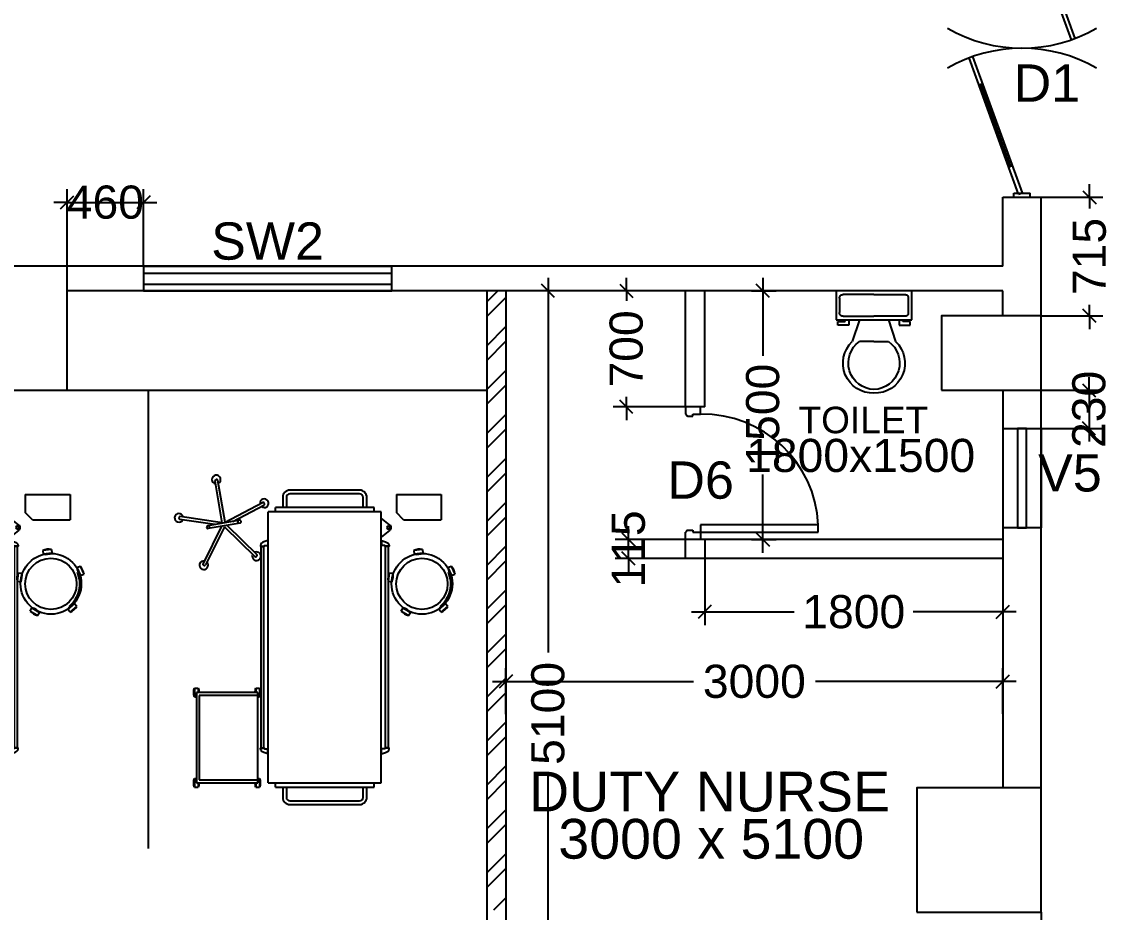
# Model space of a CAD drawing. Extents: x 7897917 to 8423973, y -6487334 to -6173396.
# Drawn here: x 8022522 to 8029097, y -6365681 to -6360306 of the extents above; entities that cross this region are included whole.
import ezdxf
from ezdxf.enums import TextEntityAlignment as Align

# ---------------------------------------------------------------- set-up
doc = ezdxf.new("R2010")
doc.units = 0
doc.header["$LTSCALE"] = 600
doc.header["$MEASUREMENT"] = 0
doc.header["$PDMODE"] = 35
doc.layers.get('0').update_dxf_attribs({"linetype": 'CONTINUOUS'})
doc.layers.get('Defpoints').update_dxf_attribs({"linetype": 'CONTINUOUS'})
for name, color, linetype in [('Beds', 33, 'CONTINUOUS'), ('DOOR', 32, 'CONTINUOUS'), ('furniture', 33, 'CONTINUOUS'), ('joinery', 7, 'CONTINUOUS'), ('LA-column', 3, 'CONTINUOUS'), ('LOADING', 140, 'CONTINUOUS'), ('PARTI', 21, 'CONTINUOUS'), ('Parti Hat', 35, 'CONTINUOUS'), ('Room Dim', 1, 'CONTINUOUS'), ('TEXT', 6, 'CONTINUOUS'), ('toi-fix', 46, 'CONTINUOUS'), ('Walls', 7, 'CONTINUOUS'), ('WIN', 151, 'CONTINUOUS'), ('Working Dim', 5, 'CONTINUOUS')]:
    doc.layers.add(name, color=color, linetype=linetype)
doc.styles.add('ari', font='arial.ttf')
doc.styles.add('ARIAL', font='arial.ttf')
doc.linetypes.add('ZIGZAG', pattern='A,0.0001,-0.2,[131,ltypeshp.shx,S=0.2,R=0,X=-0.2,Y=0],-0.4,[131,ltypeshp.shx,S=0.2,R=180,X=0.2,Y=0],-0.2', length=0.8001)
doc.dimstyles.new('int. dim', dxfattribs={"dimtxt": 450, "dimasz": 80, "dimexe": 80, "dimexo": 0, "dimgap": 70, "dimtad": 0, "dimdec": 0, "dimzin": 12, "dimdsep": 46, "dimtxsty": 'ari', "dimblk": 'OBLIQUE', "dimcen": 2, "dimdle": 80, "dimclrd": 256, "dimclre": 256, "dimclrt": 6, "dimadec": 0, "dimazin": 0, "dimtfac": 1, "dimtdec": 0, "dimtix": 1, "dimtmove": 2, "dimatfit": 3, "dimfxl": 1, "dimtolj": 1, "dimtzin": 0, "dimlwd": -1, "dimlwe": -1, "dimarcsym": 0})

# ---------------------------------------------------------------- blocks, each defined once
blk = doc.blocks.new('1000')
at = {"layer": 'DOOR'}
for p, q in [((0, -100), (0, 0)), ((0, 0), (49.7, 0)), ((49.7, 0), (49.7, -2.2)), ((63.2, -49.5), (49.7, -49.5)), ((49.7, -49.5), (49.7, -100)), ((63.2, -13.5), (61, -13.5)), ((63.2, -13.5), (63.2, -49.5)), ((836.8, -13.5), (836.8, -49.5)), ((836.8, -13.5), (839, -13.5)), ((836.8, -49.5), (850.3, -49.5)), ((850.3, 0), (850.3, -2.2)), ((900, 0), (850.3, 0)), ((850.3, -49.5), (850.3, -100)), ((900, -100), (900, 0)), ((49.7, -100), (0, -100)), ((49.7, -100), (49.7, -900.6)), ((100.2, -100), (49.7, -100)), ((100.2, -900.6), (100.2, -100)), ((850.3, -100), (900, -100)), ((49.7, -900.6), (100.2, -900.6))]:
    blk.add_line(p, q, dxfattribs=at)
for centre, major_axis, start_param, end_param in [((49.7, -13.5), (-7.95, 7.95), 3.926991, 5.497787), ((850.3, -13.5), (7.95, 7.95), 0.785398, 2.356194)]:
    blk.add_ellipse(centre, major_axis=major_axis, ratio=1, start_param=start_param, end_param=end_param, dxfattribs=at)
at = {"layer": 'DOOR', "color": 145}
blk.add_ellipse((64.3, -115.3), major_axis=(-519.7, 589.8), ratio=1, start_param=2.464943, end_param=4.009476, dxfattribs=at)
blk = doc.blocks.new('A$C70ED7303')
at = {"layer": 'toi-fix', "color": 8}
for p, q in [((0, 0), (229, 0)), ((229, 0), (229, -174.4)), ((-229, 0), (0, 0)), ((-229, -174.4), (-229, 0)), ((-207.2, -43.6), (-207.2, -130.8)), ((0, -21.8), (-185.4, -21.8)), ((0, -21.8), (185.4, -21.8)), ((207.2, -43.6), (207.2, -130.8)), ((229, -174.4), (-229, -174.4)), ((-218.1, -207.2), (-218.1, -185.4)), ((-218.1, -185.4), (-174.4, -185.4)), ((-185.4, -152.6), (0, -152.6)), ((-174.4, -185.4), (-174.4, -174.4)), ((-152.6, -174.4), (-152.6, -207.2)), ((-87.2, -174.4), (-130.8, -305.3)), ((185.4, -152.6), (0, -152.6)), ((87.2, -174.4), (130.8, -305.3)), ((152.6, -174.4), (152.6, -207.2)), ((174.4, -185.4), (174.4, -174.4)), ((218.1, -185.4), (174.4, -185.4)), ((218.1, -207.2), (218.1, -185.4)), ((-152.6, -207.2), (-218.1, -207.2)), ((152.6, -207.2), (218.1, -207.2)), ((0, -305.3), (-87.2, -305.3)), ((0, -305.3), (87.2, -305.3))]:
    blk.add_line(p, q, dxfattribs=at)
for centre, major_axis, start_param, end_param in [((-188.1, -40.9), (13.6, -13.6), 2.214297, 4.068888), ((188.1, -40.9), (13.6, -13.6), 0.643501, 2.498091), ((-188.1, -133.6), (-13.6, -13.6), 5.35589, 7.21048), ((188.1, -133.6), (-13.6, -13.6), 0.643501, 2.498091), ((-6.6, -436.2), (-127.6, -127.6), 4.686239, 7.105146), ((4.7, -435.5), (-112.7, -112.7), 4.541602, 7.039318), ((6.6, -436.2), (55.8, -171.6), -0.351019, 2.067888), ((-4.7, -435.5), (-112.7, -112.7), 0.814663, 3.31238)]:
    blk.add_ellipse(centre, major_axis=major_axis, ratio=1, start_param=start_param, end_param=end_param, dxfattribs=at)
blk = doc.blocks.new('_Oblique')
at = {"color": 0, "linetype": 'ByBlock', "lineweight": -2}
blk.add_line((-0.5, -0.5), (0.5, 0.5), dxfattribs=at)
blk = doc.blocks.new('*D594')
at = {"layer": 'Defpoints', "color": 0, "transparency": 16777216}
for p in [(8025443.8, -6364288.3), (8025443.8, -6364485.6, 20.7), (8028443.3, -6364482.8, 5.1)]:
    blk.add_point(p, dxfattribs=at)
at = {"layer": 'Working Dim', "transparency": 16777216}
for p, q in [((8025443.8, -6364485.6), (8025443.8, -6364208.3)), ((8028443.3, -6364482.8), (8028443.3, -6364208.3)), ((8025363.8, -6364288.3), (8026575.3, -6364288.3)), ((8028523.3, -6364288.3), (8027311.8, -6364288.3))]:
    blk.add_line(p, q, dxfattribs=at)
at = {"layer": 'Working Dim', "transparency": 16777216, "xscale": 80, "yscale": 80, "zscale": 80, "rotation": 180}
blk.add_blockref('_Oblique', (8025443.8, -6364288.3), dxfattribs=at)
at = {"layer": 'Working Dim', "transparency": 16777216, "xscale": 80, "yscale": 80, "zscale": 80}
blk.add_blockref('_Oblique', (8028443.3, -6364288.3), dxfattribs=at)
at = {"layer": 'Working Dim', "color": 6, "transparency": 16777216, "insert": (8026943.5, -6364288.3), "char_height": 200, "attachment_point": 5, "style": 'ari'}
blk.add_mtext('\\A1;3000', dxfattribs=at)
blk = doc.blocks.new('*D595')
at = {"layer": 'Defpoints', "color": 0, "transparency": 16777216}
for p in [(8025698.1, -6361930.7), (8025833.5, -6361930.7, 14.8), (8025833.5, -6367030.6, 20.7)]:
    blk.add_point(p, dxfattribs=at)
at = {"layer": 'Working Dim', "transparency": 16777216}
for p, q in [((8025698.1, -6361850.7), (8025698.1, -6364112.4)), ((8025833.5, -6361930.7), (8025618.1, -6361930.7)), ((8025698.1, -6367110.6), (8025698.1, -6364848.9)), ((8025833.5, -6367030.6), (8025618.1, -6367030.6))]:
    blk.add_line(p, q, dxfattribs=at)
at = {"layer": 'Working Dim', "transparency": 16777216, "xscale": 80, "yscale": 80, "zscale": 80}
for p, rotation in [((8025698.1, -6361930.7), 90), ((8025698.1, -6367030.6), 270)]:
    blk.add_blockref('_Oblique', p, dxfattribs=dict(at, rotation=rotation))
at = {"layer": 'Working Dim', "color": 6, "transparency": 16777216, "insert": (8025698.1, -6364480.7), "char_height": 200, "attachment_point": 5, "rotation": 90, "style": 'ari'}
blk.add_mtext('\\A1;5100', dxfattribs=at)
blk = doc.blocks.new('*D596')
at = {"layer": 'Defpoints', "color": 0, "transparency": 16777216}
for p in [(8026926.5, -6361930.7, 14.8), (8026994.7, -6361930.7), (8026926.5, -6363430.7, 14.8)]:
    blk.add_point(p, dxfattribs=at)
at = {"layer": 'Working Dim', "transparency": 16777216}
for p, q in [((8026994.7, -6361850.7), (8026994.7, -6362321.8)), ((8026926.5, -6361930.7), (8027074.7, -6361930.7)), ((8026994.7, -6363510.7), (8026994.7, -6363039.6)), ((8026926.5, -6363430.7), (8027074.7, -6363430.7))]:
    blk.add_line(p, q, dxfattribs=at)
at = {"layer": 'Working Dim', "transparency": 16777216, "xscale": 80, "yscale": 80, "zscale": 80}
for p, rotation in [((8026994.7, -6361930.7), 90), ((8026994.7, -6363430.7), 270)]:
    blk.add_blockref('_Oblique', p, dxfattribs=dict(at, rotation=rotation))
at = {"layer": 'Working Dim', "color": 6, "transparency": 16777216, "insert": (8026994.7, -6362680.7), "char_height": 200, "attachment_point": 5, "rotation": 90, "style": 'ari'}
blk.add_mtext('\\A1;1500', dxfattribs=at)
blk = doc.blocks.new('*D597')
at = {"layer": 'Defpoints', "color": 0, "transparency": 16777216}
for p in [(8026643.8, -6363430.7), (8028443.3, -6363430.7, 14.8), (8026643.8, -6363867.7)]:
    blk.add_point(p, dxfattribs=at)
at = {"layer": 'Working Dim', "transparency": 16777216}
for p, q in [((8026643.8, -6363430.7), (8026643.8, -6363947.7)), ((8028443.3, -6363430.7), (8028443.3, -6363947.7)), ((8026563.8, -6363867.7), (8027184.7, -6363867.7)), ((8028523.3, -6363867.7), (8027902.4, -6363867.7))]:
    blk.add_line(p, q, dxfattribs=at)
at = {"layer": 'Working Dim', "transparency": 16777216, "xscale": 80, "yscale": 80, "zscale": 80, "rotation": 180}
blk.add_blockref('_Oblique', (8026643.8, -6363867.7), dxfattribs=at)
at = {"layer": 'Working Dim', "transparency": 16777216, "xscale": 80, "yscale": 80, "zscale": 80}
blk.add_blockref('_Oblique', (8028443.3, -6363867.7), dxfattribs=at)
at = {"layer": 'Working Dim', "color": 6, "transparency": 16777216, "insert": (8027543.5, -6363867.7), "char_height": 200, "attachment_point": 5, "style": 'ari'}
blk.add_mtext('\\A1;1800', dxfattribs=at)
blk = doc.blocks.new('*D634')
at = {"layer": 'Defpoints', "color": 0, "transparency": 16777216}
for p in [(8028673.9, -6361365.6, 14.8), (8028966.2, -6361365.6), (8028673.9, -6362080.5, 14.8)]:
    blk.add_point(p, dxfattribs=at)
at = {"layer": 'Working Dim', "transparency": 16777216}
for p, q in [((8028966.2, -6361365.6), (8028966.2, -6361285.6)), ((8028673.9, -6361365.6), (8029046.2, -6361365.6)), ((8028966.2, -6361365.6), (8028966.2, -6361432.2)), ((8028966.2, -6362080.5), (8028966.2, -6362013.9)), ((8028673.9, -6362080.5), (8029046.2, -6362080.5)), ((8028966.2, -6362080.5), (8028966.2, -6362160.5))]:
    blk.add_line(p, q, dxfattribs=at)
at = {"layer": 'Working Dim', "transparency": 16777216, "xscale": 80, "yscale": 80, "zscale": 80}
for p, rotation in [((8028966.2, -6361365.6), 270), ((8028966.2, -6362080.5), 90)]:
    blk.add_blockref('_Oblique', p, dxfattribs=dict(at, rotation=rotation))
at = {"layer": 'Working Dim', "color": 6, "transparency": 16777216, "insert": (8028966.2, -6361723), "char_height": 200, "attachment_point": 5, "rotation": 90, "style": 'ari'}
blk.add_mtext('\\A1;715', dxfattribs=at)
blk = doc.blocks.new('HF12177-P')
for p, q in [((0, 0), (-0.1724, 0.2372)), ((0, 0), (0.1724, 0.2372)), ((-0.0196, -0.007), (-0.1885, 0.2255)), ((0.0196, -0.007), (0.1885, 0.2255)), ((-0.0631, -0.027), (-0.2951, -0.1024)), ((-0.01, -0.0308), (-0.2889, -0.1214)), ((-0.12, -0.015), (-0.12, -0.019)), ((-0.112, -0.007), (0.112, -0.007)), ((-0.112, -0.027), (0.112, -0.027)), ((-0.1, -0.007), (-0.1, -0.027)), ((-0.01, -0.0308), (-0.01, -0.324)), ((0.01, -0.0308), (0.01, -0.324)), ((0.01, -0.0308), (0.2889, -0.1214)), ((0.0631, -0.027), (0.2951, -0.1024)), ((0.1, -0.007), (0.1, -0.027)), ((0.12, -0.015), (0.12, -0.019))]:
    blk.add_line(p, q)
for centre, radius, start, end in [((-0.1852, 0.2378), 0.03, 325.47122, 286.52878), ((-0.1821, 0.2302), 0.008, 126.37327, 216), ((0, -0.017), 0.315, 125.62673, 126.37327), ((-0.1788, 0.2325), 0.008, 36, 125.62673), ((0.1852, 0.2378), 0.03, 253.47122, 214.52878), ((0.1788, 0.2325), 0.008, 54.37327, 144), ((0, -0.017), 0.315, 53.62673, 54.37327), ((0.1821, 0.2302), 0.008, 324, 53.62673), ((-0.112, -0.015), 0.008, 90, 180), ((-0.112, -0.019), 0.008, 180, 270), ((0.112, -0.015), 0.008, 0, 90), ((0.112, -0.019), 0.008, 270, 0), ((-0.2996, -0.1144), 0.03, 37.47122, 358.52878), ((-0.2926, -0.11), 0.008, 108, 197.62673), ((0, -0.017), 0.315, 197.62673, 198.37327), ((-0.2914, -0.1138), 0.008, 198.37327, 288), ((0.2996, -0.1144), 0.03, 181.47122, 142.52878), ((0.2914, -0.1138), 0.008, 252, 341.62673), ((0.2926, -0.11), 0.008, 342.37327, 72), ((0, -0.017), 0.315, 341.62673, 342.37327), ((0, -0.332), 0.03, 109.47122, 70.52878), ((-0.002, -0.324), 0.008, 180, 269.62673), ((0, -0.017), 0.315, 269.62673, 270.37327), ((0.002, -0.324), 0.008, 270.37327, 0)]:
    blk.add_arc(centre, radius, start, end)
blk = doc.blocks.new('HF10037A-P')
for p, q in [((-0.0301, 0.4129), (-0.0301, 0.3879)), ((0.0299, 0.4129), (-0.0301, 0.4129)), ((0.0299, 0.3879), (-0.0301, 0.3879)), ((0.0299, 0.4129), (0.0299, 0.3879)), ((-0.2161, 0.2789), (-0.2303, 0.2206)), ((-0.2161, 0.2789), (-0.1918, 0.273)), ((-0.1918, 0.273), (-0.206, 0.2147)), ((0.1909, 0.2372), (0.2004, 0.2402)), ((0.1911, 0.2695), (0.2149, 0.2771)), ((0.1911, 0.2695), (0.2094, 0.2124)), ((0.2149, 0.2771), (0.2332, 0.22)), ((-0.2303, 0.2206), (-0.206, 0.2147)), ((0.2094, 0.2124), (0.2332, 0.22)), ((-0.1637, 0.0065), (-0.1487, 0.0264)), ((-0.1637, 0.0065), (-0.1157, -0.0296)), ((-0.1487, 0.0264), (-0.1007, -0.0096)), ((0.0965, -0.0108), (0.1459, 0.0231)), ((0.1106, -0.0314), (0.1601, 0.0025)), ((0.1107, 0.0109), (0.1162, 0.0026)), ((0.1601, 0.0025), (0.1459, 0.0231)), ((-0.1157, -0.0296), (-0.1007, -0.0096)), ((0.1106, -0.0314), (0.0965, -0.0108))]:
    blk.add_line(p, q)
for radius in [0.21, 0.1775]:
    blk.add_circle((0, 0.1775), radius)
for centre, radius, start, end in [((-0.0001, 0.3254), 0.0925, 71.07536, 108.92464), ((-0.0001, 0.4754), 0.0925, 251.07536, 288.92464), ((-0.1382, 0.229), 0.0925, 147.34193, 185.19122), ((-0.2839, 0.2646), 0.0925, 327.34193, 5.19122), ((0, 0.1775), 0.2, 303.60368, 17.3657), ((0.2836, 0.2676), 0.0925, 178.84116, 216.69044), ((0.1407, 0.2219), 0.0925, 358.84116, 36.69044), ((-0.0871, 0.0584), 0.0925, 214.18748, 252.03677), ((-0.1772, -0.0615), 0.0925, 34.18748, 72.03677), ((0.1707, -0.066), 0.0925, 105.51211, 143.3614), ((0.0859, 0.0577), 0.0925, 285.51211, 323.3614)]:
    blk.add_arc(centre, radius, start, end)
blk = doc.blocks.new('ME17678-P')
at = {"layer": 'furniture', "color": 21}
for p, q in [((-0.05, 0.175), (0.26, 0.175)), ((-0.05, 0.175), (-0.05, 0.05)), ((0.26, 0.175), (0.26, 0)), ((0, 0), (-0.05, 0.05)), ((0, 0), (0.26, 0))]:
    blk.add_line(p, q, dxfattribs=at)
blk = doc.blocks.new('A$C6969112B')
at = {"layer": 'furniture', "color": 8}
for p, q in [((521.2, 1792.5), (1116.3, 1792.5)), ((521.2, 1766.3), (521.2, 1792.5)), ((1116.3, 1766.3), (1116.3, 1792.5)), ((428.3, 1689), (477.6, 1728.6)), ((477.6, 1766.3), (1159.9, 1766.3)), ((477.6, 130.9), (477.6, 1766.3)), ((1159.9, 130.9), (1159.9, 1766.3)), ((428.3, 1654.1), (477.6, 1614.5)), ((476, 1595), (476, 1560.9)), ((1161.6, 1595), (1161.6, 1560.9)), ((432.3, 1559.1), (432.3, 1556.9)), ((433.9, 342.6), (433.9, 1556.9)), ((451.4, 342.6), (451.4, 1556.9)), ((453, 1559.1), (453, 1556.9)), ((1184.5, 1559.1), (1184.5, 1556.9)), ((1186.1, 342.6), (1186.1, 1556.9)), ((1203.6, 342.6), (1203.6, 1556.9)), ((1205.2, 1559.1), (1205.2, 1556.9)), ((1234.1, 702.5), (1212.3, 702.5)), ((1212.3, 702.5), (1212.3, 650.2)), ((1223.2, 130.9), (1223.2, 676.4)), ((1223.2, 676.4), (1594.1, 676.4)), ((1223.2, 658.9), (1576.7, 658.9)), ((1234.1, 702.5), (1234.1, 676.4)), ((1576.7, 658.9), (1576.7, 148.4)), ((1605, 702.5), (1583.2, 702.5)), ((1583.2, 702.5), (1583.2, 676.4)), ((1594.1, 676.4), (1594.1, 130.9)), ((1605, 702.5), (1605, 650.2)), ((1223.2, 650.2), (1212.3, 650.2)), ((1605, 650.2), (1594.1, 650.2)), ((432.3, 340.4), (432.3, 342.6)), ((453, 340.4), (453, 342.6)), ((476, 304.5), (476, 338.6)), ((1161.6, 304.5), (1161.6, 338.6)), ((1184.5, 340.4), (1184.5, 342.6)), ((1205.2, 340.4), (1205.2, 342.6)), ((1223.2, 157.1), (1212.3, 157.1)), ((1212.3, 157.1), (1212.3, 104.7)), ((1576.7, 148.4), (1223.2, 148.4)), ((1605, 157.1), (1594.1, 157.1)), ((1605, 157.1), (1605, 104.7)), ((1159.9, 130.9), (477.6, 130.9)), ((521.2, 104.7), (521.2, 130.9)), ((1116.3, 104.7), (521.2, 104.7)), ((1116.3, 104.7), (1116.3, 130.9)), ((1234.1, 104.7), (1212.3, 104.7)), ((1594.1, 130.9), (1223.2, 130.9)), ((1234.1, 130.9), (1234.1, 104.7)), ((1583.2, 130.9), (1583.2, 104.7)), ((1605, 104.7), (1583.2, 104.7))]:
    blk.add_line(p, q, dxfattribs=at)
for points in [[(564.9, 1792.5), (564.9, 1853.6, -0.414214), (608.5, 1897.3), (1029, 1897.3, -0.414214), (1072.7, 1853.6), (1072.7, 1792.5)], [(586.7, 1792.5), (586.7, 1853.6, -0.414214), (608.5, 1875.4), (1029, 1875.4, -0.414214), (1050.8, 1853.6), (1050.8, 1792.5)], [(476, 1592.7), (451.4, 1585, 0.318781), (430, 1563.1), (430, 1559.1), (455.4, 1559.1), (455.4, 1563.1), (476, 1563.1)], [(1161.6, 1592.7), (1186.1, 1585, -0.318781), (1207.6, 1563.1), (1207.6, 1559.1), (1182.1, 1559.1), (1182.1, 1563.1), (1161.6, 1563.1)], [(476, 306.8), (451.4, 314.4, -0.318781), (430, 336.4), (430, 340.4), (455.4, 340.4), (455.4, 336.4), (476, 336.4)], [(1161.6, 306.8), (1186.1, 314.4, 0.318781), (1207.6, 336.4), (1207.6, 340.4), (1182.1, 340.4), (1182.1, 336.4), (1161.6, 336.4)], [(1072.7, 104.7), (1072.7, 43.6, -0.414214), (1029, 0), (608.5, 0, -0.414214), (564.9, 43.6), (564.9, 104.7)], [(1050.8, 104.7), (1050.8, 43.6, -0.414214), (1029, 21.8), (608.5, 21.8, -0.414214), (586.7, 43.6), (586.7, 104.7)]]:
    blk.add_lwpolyline(points, format="xyb", dxfattribs=at)
for points in [[(476, 1595), (477.6, 1595)], [(1161.6, 1595), (1159.9, 1595)], [(432.3, 1556.9), (453, 1556.9)], [(476, 1560.9), (477.6, 1560.9)], [(1161.6, 1560.9), (1159.9, 1560.9)], [(1205.2, 1556.9), (1184.5, 1556.9)], [(432.3, 342.6), (453, 342.6)], [(476, 338.6), (477.6, 338.6)], [(1161.6, 338.6), (1159.9, 338.6)], [(1205.2, 342.6), (1184.5, 342.6)], [(476, 304.5), (477.6, 304.5)], [(1161.6, 304.5), (1159.9, 304.5)]]:
    blk.add_lwpolyline(points, dxfattribs=at)
blk.add_circle((435.1, 1671.6), 9.27, dxfattribs=at)
for centre, radius, start, end in [((440.7, 1671.6), 21.4, 125.42703, 234.57297), ((1288.7, 676.4), 80.7, 161.07536, 198.92464), ((1157.8, 676.4), 80.7, 0, 18.92464), ((1659.6, 676.4), 80.7, 161.07536, 180), ((1528.7, 676.4), 80.7, 341.07536, 18.92464), ((1288.7, 130.9), 80.7, 161.07536, 198.92464), ((1528.7, 130.9), 80.7, 341.07536, 18.92464), ((1157.8, 130.9), 80.7, 341.07536, 0), ((1659.6, 130.9), 80.7, 180, 198.92464)]:
    blk.add_arc(centre, radius, start, end, dxfattribs=at)
at = {"layer": 'LOADING', "color": 8, "yscale": 872.7299101983663, "zscale": 872.7299101979671}
for name, p, xscale, rotation in [('HF12177-P', (1424.7, 1676), -872.7299101979006, 170.2976301882088), ('HF10037A-P', (215.1, 1178), -872.7299102004868, 353.6512974186875)]:
    blk.add_blockref(name, p, dxfattribs=dict(at, xscale=xscale, rotation=rotation))
at = {"layer": 'LOADING', "color": 8, "xscale": -872.7299101983663, "yscale": 872.7299101983663, "zscale": 872.7299101979671}
blk.add_blockref('ME17678-P', (343.2, 1718.8), dxfattribs=at)
blk = doc.blocks.new('Z$W@#5624')
at = {"layer": 'DOOR'}
for p, q in [((19.2, 469.7), (840.4, 768.6)), ((27.7, 446.2), (848.9, 745.1)), ((187.7, 517.8), (680.4, 697.1)), ((676.2, 708.8), (684.7, 685.4)), ((183.4, 529.5), (192, 506)), ((0, 399.5), (0, 499.4)), ((0, 499.4), (25, 499.4)), ((19.2, 469.7), (27.7, 446.2)), ((25, 399.5), (25, 499.4)), ((1797.8, 499.4), (1772.8, 499.4)), ((1772.8, 399.5), (1772.8, 499.4)), ((1797.8, 399.5), (1797.8, 499.4)), ((0, 399.5), (25, 399.5)), ((1770, 452.6), (948.8, 153.7)), ((1778.6, 429.2), (957.4, 130.3)), ((1778.6, 429.2), (1770, 452.6)), ((1797.8, 399.5), (1772.8, 399.5)), ((1610.1, 381.1), (1117.3, 201.8)), ((1614.3, 369.4), (1605.8, 392.9)), ((1113.1, 213.5), (1121.6, 190.1))]:
    blk.add_line(p, q, dxfattribs=at)
at = {"layer": 'DOOR', "color": 145}
for centre, start_param, end_param in [((0, 449.4), 2.617994, 3.665191), ((1797.8, 449.4), -0.523599, 0.523599)]:
    blk.add_ellipse(centre, major_axis=(-898.9, 0), ratio=1, start_param=start_param, end_param=end_param, dxfattribs=at)
blk = doc.blocks.new('*D1288')
at = {"layer": 'Defpoints', "color": 0, "transparency": 16777216}
for p in [(8026184.2, -6363430.7), (8026528.8, -6363430.7), (8026528.8, -6363545.7)]:
    blk.add_point(p, dxfattribs=at)
at = {"layer": 'Working Dim', "transparency": 16777216}
for p, q in [((8026184.2, -6363430.7), (8026184.2, -6363350.7)), ((8026528.8, -6363430.7), (8026104.2, -6363430.7)), ((8026184.2, -6363545.7), (8026184.2, -6363430.7)), ((8026528.8, -6363545.7), (8026104.2, -6363545.7)), ((8026184.2, -6363545.7), (8026184.2, -6363625.7))]:
    blk.add_line(p, q, dxfattribs=at)
at = {"layer": 'Working Dim', "transparency": 16777216, "xscale": 80, "yscale": 80, "zscale": 80}
for p, rotation in [((8026184.2, -6363430.7), 270), ((8026184.2, -6363545.7), 90)]:
    blk.add_blockref('_Oblique', p, dxfattribs=dict(at, rotation=rotation))
at = {"layer": 'Working Dim', "color": 6, "transparency": 16777216, "insert": (8026184.2, -6363488.2), "char_height": 200, "attachment_point": 5, "rotation": 90, "style": 'ari'}
blk.add_mtext('\\A1;115', dxfattribs=at)
blk = doc.blocks.new('*D1289')
at = {"layer": 'Defpoints', "color": 0, "transparency": 16777216}
for p in [(8026171, -6361930.7), (8026528.8, -6361930.7), (8026528.8, -6362630.7)]:
    blk.add_point(p, dxfattribs=at)
at = {"layer": 'Working Dim', "transparency": 16777216}
for p, q in [((8026171, -6361930.7), (8026171, -6361850.7)), ((8026528.8, -6361930.7), (8026091, -6361930.7)), ((8026171, -6361930.7), (8026171, -6361990.9)), ((8026171, -6362630.7), (8026171, -6362570.5)), ((8026528.8, -6362630.7), (8026091, -6362630.7)), ((8026171, -6362630.7), (8026171, -6362710.7))]:
    blk.add_line(p, q, dxfattribs=at)
at = {"layer": 'Working Dim', "transparency": 16777216, "xscale": 80, "yscale": 80, "zscale": 80}
for p, rotation in [((8026171, -6361930.7), 270), ((8026171, -6362630.7), 90)]:
    blk.add_blockref('_Oblique', p, dxfattribs=dict(at, rotation=rotation))
at = {"layer": 'Working Dim', "color": 6, "transparency": 16777216, "insert": (8026171, -6362280.7), "char_height": 200, "attachment_point": 5, "rotation": 90, "style": 'ari'}
blk.add_mtext('\\A1;700', dxfattribs=at)
blk = doc.blocks.new('*D1290')
at = {"layer": 'Defpoints', "color": 0, "transparency": 16777216}
for p in [(8028674.3, -6362530.5), (8028674.3, -6362760.5), (8028963.5, -6362760.5)]:
    blk.add_point(p, dxfattribs=at)
at = {"layer": 'Working Dim', "transparency": 16777216}
for p, q in [((8028963.5, -6362530.5), (8028963.5, -6362450.5)), ((8028674.3, -6362530.5), (8029043.5, -6362530.5)), ((8028963.5, -6362530.5), (8028963.5, -6362760.5)), ((8028674.3, -6362760.5), (8029043.5, -6362760.5)), ((8028963.5, -6362760.5), (8028963.5, -6362840.5))]:
    blk.add_line(p, q, dxfattribs=at)
at = {"layer": 'Working Dim', "transparency": 16777216, "xscale": 80, "yscale": 80, "zscale": 80}
for p, rotation in [((8028963.5, -6362530.5), 270), ((8028963.5, -6362760.5), 90)]:
    blk.add_blockref('_Oblique', p, dxfattribs=dict(at, rotation=rotation))
at = {"layer": 'Working Dim', "color": 6, "transparency": 16777216, "insert": (8028963.5, -6362645.5), "char_height": 200, "attachment_point": 5, "rotation": 90, "style": 'ari'}
blk.add_mtext('\\A1;230', dxfattribs=at)
blk = doc.blocks.new('*D1723')
at = {"layer": 'Defpoints', "color": 0, "transparency": 16777216}
for p in [(8023256.4, -6361396), (8022796.4, -6361780.6), (8023256.4, -6361780.6, 1)]:
    blk.add_point(p, dxfattribs=at)
at = {"layer": 'Working Dim', "transparency": 16777216}
for p, q in [((8022796.4, -6361780.6), (8022796.4, -6361316)), ((8023256.4, -6361780.6), (8023256.4, -6361316)), ((8022796.4, -6361396), (8022716.4, -6361396)), ((8022796.4, -6361396), (8023256.4, -6361396)), ((8023256.4, -6361396), (8023336.4, -6361396))]:
    blk.add_line(p, q, dxfattribs=at)
at = {"layer": 'Working Dim', "transparency": 16777216, "xscale": 80, "yscale": 80, "zscale": 80}
blk.add_blockref('_Oblique', (8022796.4, -6361396), dxfattribs=at)
at = {"layer": 'Working Dim', "transparency": 16777216, "xscale": 80, "yscale": 80, "zscale": 80, "rotation": 180}
blk.add_blockref('_Oblique', (8023256.4, -6361396), dxfattribs=at)
at = {"layer": 'Working Dim', "color": 6, "transparency": 16777216, "insert": (8023026.4, -6361396), "char_height": 200, "attachment_point": 5, "style": 'ari'}
blk.add_mtext('\\A1;460', dxfattribs=at)

msp = doc.modelspace()

# ---------------------------------------------------------------- hatches: boundary and pattern name
at = {"layer": 'Parti Hat'}
h = msp.add_hatch(dxfattribs=at)
h.set_pattern_fill('ANSI32', color=256, scale=500, style=0)
h.paths.add_polyline_path([(8025328.778, -6365665.595), (8025328.777, -6361930.594), (8025443.777, -6361930.594), (8025443.778, -6365665.595)])
h.paths.add_polyline_path([(8025328.778, -6372245.596), (8025328.778, -6368510.595), (8025443.778, -6368510.595), (8025443.778, -6372245.596)])
h.paths.add_polyline_path([(8025443.778, -6367145.595), (8025443.778, -6367260.595), (8025328.778, -6367260.595), (8025328.778, -6366915.595), (8025443.778, -6366915.595), (8025443.778, -6367030.595), (8028443.778, -6367030.595), (8028443.778, -6367145.595)])

# ---------------------------------------------------------------- linework, layer by layer
at = {"layer": 'Beds', "linetype": 'ZIGZAG', "ltscale": 0.6}
msp.add_line((8023284.192, -6362530.492), (8023284.192, -6365295.443), dxfattribs=at)
at = {"layer": 'LA-column', "color": 2, "elevation": 1.031}
for points in [[(8022046.373, -6362530.566), (8022796.373, -6362530.566), (8022796.373, -6361780.566), (8022046.373, -6361780.566)], [(8028073.877, -6362530.562), (8028673.877, -6362530.562), (8028673.877, -6362080.562), (8028073.877, -6362080.562)], [(8027923.873, -6365680.614), (8028673.873, -6365680.614), (8028673.873, -6364930.614), (8027923.873, -6364930.614)]]:
    msp.add_lwpolyline(points, close=True, dxfattribs=at)
at = {"layer": 'PARTI', "extrusion": (0.000145144, 2.25159e-17, 1)}
for p, q in [((8025328.777, -6361930.594), (8025328.778, -6365915.595)), ((8025443.777, -6361930.594), (8025443.778, -6365915.595))]:
    msp.add_line(p, q, dxfattribs=at)
at = {"layer": 'PARTI'}
msp.add_line((8021044.691, -6362530.492), (8025328.777, -6362530.492), dxfattribs=at)
at = {"layer": 'Walls'}
for p, q in [((8028443.877, -6361365.564), (8028673.879, -6361365.564)), ((8028443.871, -6361780.605), (8022796.373, -6361780.605)), ((8028443.867, -6361930.706), (8022796.373, -6361930.706)), ((8028443.777, -6361930.706), (8026643.778, -6361930.706)), ((8028443.777, -6362080.562), (8028443.777, -6361930.594)), ((8026643.778, -6362630.706), (8026528.778, -6362630.706)), ((8028443.778, -6363430.706), (8026528.778, -6363430.706)), ((8028443.778, -6363545.706), (8026528.778, -6363545.706))]:
    msp.add_line(p, q, dxfattribs=at)
at = {"layer": 'Walls', "extrusion": (0.000145144, -2.25336e-17, 1)}
for p, q in [((8026528.778, -6362630.706), (8026528.778, -6361930.706)), ((8026643.778, -6362630.706), (8026643.778, -6361930.706)), ((8028444.316, -6363430.529), (8028444.316, -6362530.425)), ((8028674.308, -6364930.531), (8028674.315, -6362530.508)), ((8026528.778, -6363545.706), (8026528.778, -6363430.706)), ((8028444.316, -6364930.531), (8028444.316, -6363545.529))]:
    msp.add_line(p, q, dxfattribs=at)
at = {"layer": 'Walls', "extrusion": (0.000145144, 2.25336e-17, 1)}
msp.add_line((8028674.315, -6365680.614), (8028674.315, -6372245.557), dxfattribs=at)
at = {"layer": 'Walls', "flags": 128}
for points in [[(8028443.877, -6361780.591), (8028443.877, -6361365.564)], [(8028673.877, -6362080.531), (8028673.877, -6361365.564)]]:
    msp.add_lwpolyline(points, dxfattribs=at)
at = {"layer": 'WIN', "linetype": 'Continuous'}
for p, q in [((8028444.316, -6363360.529), (8028444.316, -6362760.529)), ((8028444.316, -6362760.529), (8028674.316, -6362760.529)), ((8028674.316, -6362760.529), (8028674.316, -6363360.529)), ((8028674.316, -6363360.529), (8028444.316, -6363360.529))]:
    msp.add_line(p, q, dxfattribs=at)
at = {"layer": 'WIN', "linetype": 'Continuous', "elevation": 1.031}
for points in [[(8023256.373, -6361930.706), (8024756.373, -6361930.706), (8024756.373, -6361783.489), (8023256.373, -6361783.489)], [(8023256.373, -6361889.314), (8024756.373, -6361889.314), (8024756.373, -6361824.881), (8023256.373, -6361824.881)]]:
    msp.add_lwpolyline(points, close=True, dxfattribs=at)
at = {"layer": 'WIN', "linetype": 'Continuous'}
msp.add_lwpolyline([(8028585.948, -6362760.529), (8028532.685, -6362760.529), (8028532.685, -6363360.529), (8028585.948, -6363360.529)], close=True, dxfattribs=at)

# ---------------------------------------------------------------- block references
at = {"layer": 'Beds', "xscale": -1}
for p in [(8022930.122, -6365030.624), (8025169.622, -6365030.624)]:
    msp.add_blockref('A$C6969112B', p, dxfattribs=at)
at = {"layer": 'DOOR', "linetype": 'Continuous'}
for name, p, xscale, yscale, zscale, rotation in [('Z$W@#5624', (8028108.879, -6359565.583), 1.001247152686119, 1.001247152686119, 1.001247152686119, 270), ('1000', (8026528.778, -6363430.706), 0.8888888917863601, 0.8888888917863601, 0.8888888917863601, 90.00001308674912)]:
    msp.add_blockref(name, p, dxfattribs=dict(at, xscale=xscale, yscale=yscale, zscale=zscale, rotation=rotation))
at = {"layer": 'toi-fix', "linetype": 'Continuous', "xscale": -1}
msp.add_blockref('A$C70ED7303', (8027665.525, -6361930.706), dxfattribs=at)

# ---------------------------------------------------------------- texts
at = {"layer": 'joinery', "style": 'ari'}
msp.add_text('D1', height=225, dxfattribs=at).set_placement((8028508.222, -6360788.525, 11177.626))
for s, p in [('SW2', (8024005.468, -6361742.038, -11175.82)), ('V5', (8028848.343, -6363141.272)), ('D6', (8026619.411, -6363184.841))]:
    msp.add_text(s, height=225, dxfattribs=at).set_placement(p, align=Align.CENTER)
at = {"layer": 'Room Dim', "style": 'ARIAL'}
for s, height, p in [('1800x1500', 200, (8027585.022, -6363023.47)), ('3000 x 5100', 240, (8026683.16, -6365357.507))]:
    msp.add_text(s, height=height, dxfattribs=at).set_placement(p, align=Align.CENTER)
at = {"layer": 'TEXT', "color": 7, "style": 'ARIAL'}
for s, height, p in [('TOILET', 160, (8027601.311, -6362789.608)), ('DUTY NURSE', 240, (8026673.174, -6365072.31))]:
    msp.add_text(s, height=height, dxfattribs=at).set_placement(p, align=Align.CENTER)

# ---------------------------------------------------------------- dimensions: what is measured, and where the dimension line sits
at = {"layer": 'Working Dim'}
dim = msp.add_linear_dim(base=(8023256.373, -6361396.009), p1=(8022796.373, -6361780.605), p2=(8023256.373, -6361780.605, 1.031), dimstyle='int. dim', override={"dimtxt": 200, "dimarcsym": 1}, dxfattribs=at)
dim.commit()
dim.dimension.update_dxf_attribs({"geometry": '*D1723', "text_midpoint": (8023026.373, -6361396.009)})
for base, p1, p2, angle, override, picture, middle in [((8028966.173, -6361365.564), (8028673.877, -6362080.531, 14.83), (8028673.877, -6361365.564, 14.83), 90, {"dimtxt": 200}, '*D634', (8028966.173, -6361723.048)), ((8025698.091, -6361930.706), (8025833.476, -6367030.595, 20.713), (8025833.476, -6361930.706, 14.83), 90, {"dimtxt": 200}, '*D595', (8025698.091, -6364480.65)), ((8026171.008, -6361930.706), (8026528.778, -6362630.706), (8026528.778, -6361930.706), 90, {"dimtxt": 200, "dimarcsym": 1}, '*D1289', (8026171.008, -6362280.706)), ((8026994.75, -6361930.706), (8026926.512, -6363430.706, 14.83), (8026926.512, -6361930.706, 14.83), 90, {"dimtxt": 200}, '*D596', (8026994.75, -6362680.706)), ((8028963.456, -6362760.529), (8028674.315, -6362530.508), (8028674.316, -6362760.529), 90, {"dimtxt": 200, "dimarcsym": 1}, '*D1290', (8028963.456, -6362645.518)), ((8026184.217, -6363430.706), (8026528.778, -6363545.706), (8026528.769, -6363430.706), 90, {"dimtxt": 200, "dimarcsym": 1}, '*D1288', (8026184.217, -6363488.206)), ((8026643.778, -6363867.719), (8028443.316, -6363430.706, 14.83), (8026643.778, -6363430.706), 180, {"dimtxt": 200}, '*D597', (8027543.547, -6363867.719)), ((8025443.778, -6364288.267), (8028443.316, -6364482.754, 5.131), (8025443.778, -6364485.635, 20.721), 180, {"dimtxt": 200}, '*D594', (8026943.547, -6364288.267))]:
    dim = msp.add_linear_dim(base=base, p1=p1, p2=p2, angle=angle, dimstyle='int. dim', override=override, dxfattribs=at)
    dim.commit()
    dim.dimension.update_dxf_attribs({"geometry": picture, "text_midpoint": middle})

doc.saveas('drawing.dxf')
